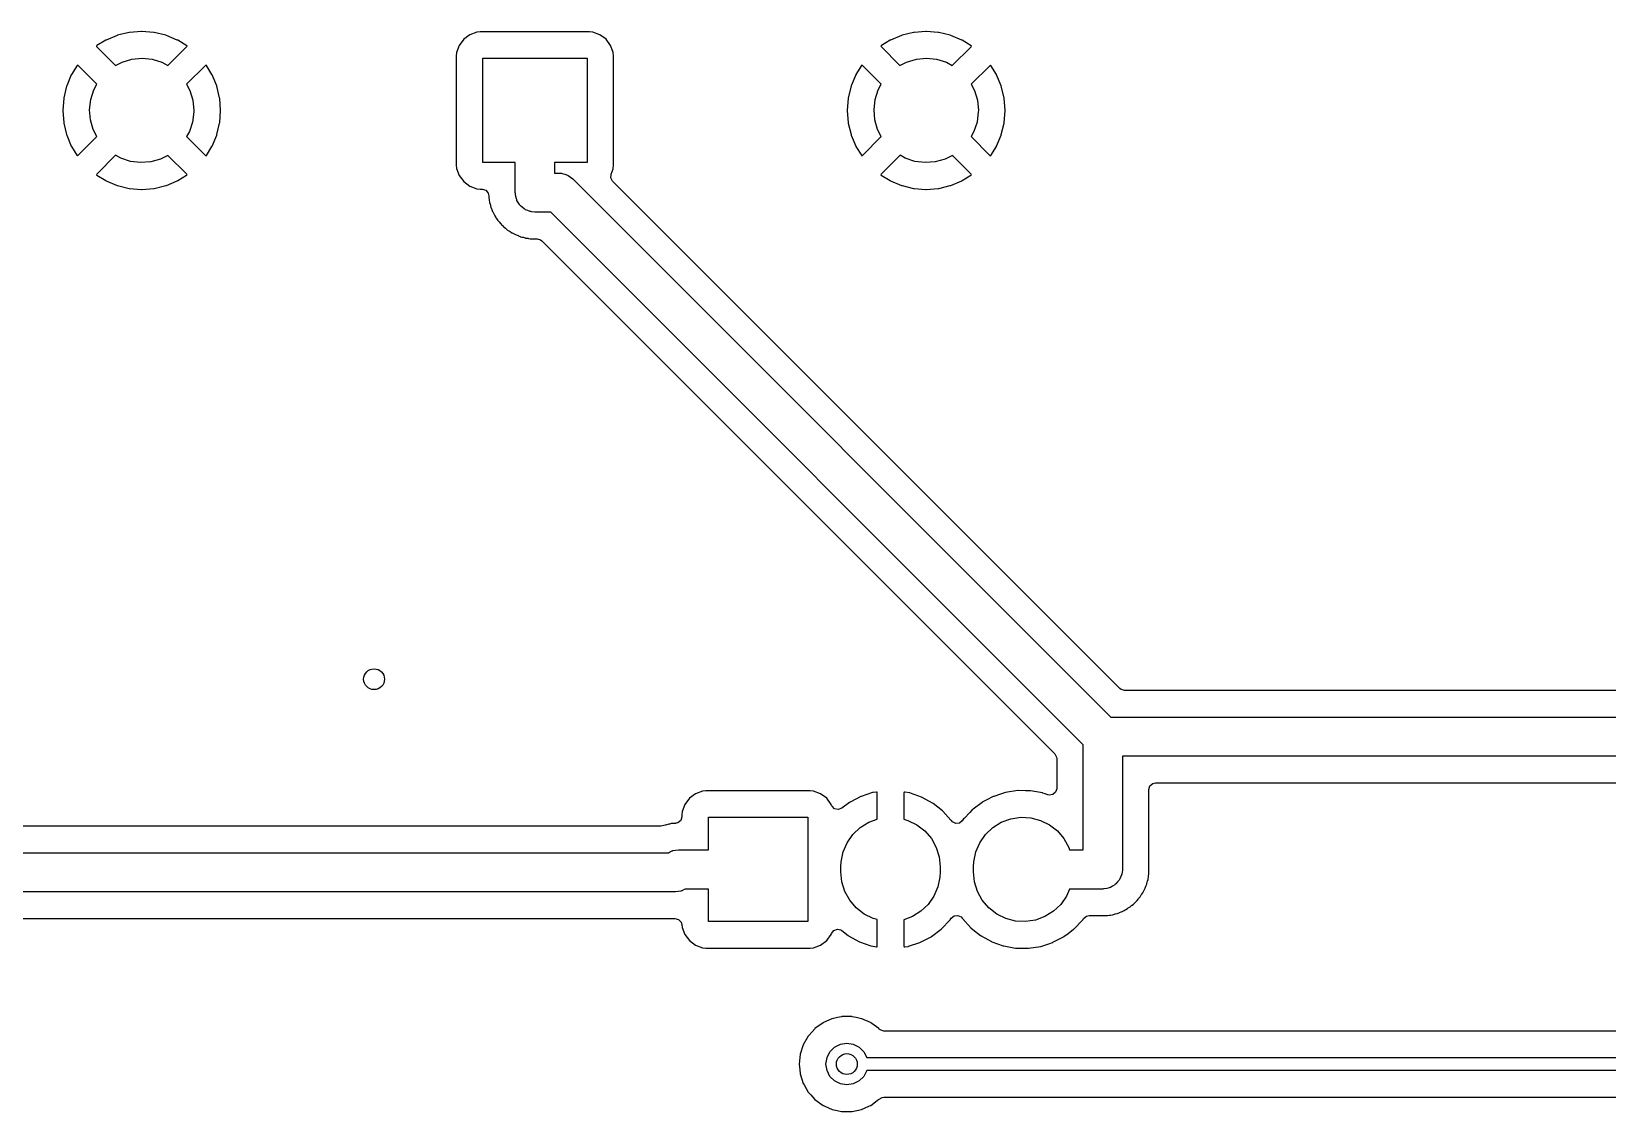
# Model space of a CAD drawing. Extents: x 0.3 to 11.5, y -8.2 to 3.2.
# Drawn here: x 3.005 to 4.194, y -3.01 to -2.196 of the extents above; entities that cross this region are included whole.
import ezdxf

# ---------------------------------------------------------------- set-up
doc = ezdxf.new("R2010")
doc.units = 0
doc.header["$MEASUREMENT"] = 0
doc.layers.add('BLACK', color=7, linetype='CONTINUOUS')

msp = doc.modelspace()

# ---------------------------------------------------------------- linework, layer by layer
at = {"layer": 'BLACK', "linetype": 'CONTINUOUS'}
for p, q in [((3.06969, -2.19855), (3.06141, -2.20198)), ((3.07006, -2.19843), (3.06969, -2.19855)), ((3.07877, -2.19634), (3.07006, -2.19843)), ((3.07915, -2.19628), (3.07877, -2.19634)), ((3.08808, -2.19558), (3.07915, -2.19628)), ((3.08847, -2.19558), (3.08808, -2.19558)), ((3.09739, -2.19628), (3.08847, -2.19558)), ((3.09778, -2.19634), (3.09739, -2.19628)), ((3.10649, -2.19843), (3.09778, -2.19634)), ((3.10685, -2.19855), (3.10649, -2.19843)), ((3.11513, -2.20198), (3.10685, -2.19855)), ((3.33585, -2.19801), (3.33127, -2.20145)), ((3.34122, -2.19599), (3.33585, -2.19801)), ((3.34367, -2.19573), (3.34122, -2.19599)), ((3.4262, -2.19573), (3.34367, -2.19573)), ((3.42865, -2.19599), (3.4262, -2.19573)), ((3.43402, -2.19801), (3.42865, -2.19599)), ((3.43861, -2.20145), (3.43402, -2.19801)), ((3.66163, -2.19855), (3.65336, -2.20198)), ((3.662, -2.19843), (3.66163, -2.19855)), ((3.67071, -2.19634), (3.662, -2.19843)), ((3.67109, -2.19628), (3.67071, -2.19634)), ((3.68002, -2.19558), (3.67109, -2.19628)), ((3.68041, -2.19558), (3.68002, -2.19558)), ((3.68933, -2.19628), (3.68041, -2.19558)), ((3.68972, -2.19634), (3.68933, -2.19628)), ((3.69843, -2.19843), (3.68972, -2.19634)), ((3.6988, -2.19855), (3.69843, -2.19843)), ((3.70707, -2.20198), (3.6988, -2.19855)), ((3.05447, -2.2062), (3.0541, -2.20661)), ((3.0541, -2.20661), (3.05425, -2.20696)), ((3.05425, -2.20696), (3.06852, -2.22123)), ((3.06107, -2.20216), (3.05447, -2.2062)), ((3.06141, -2.20198), (3.06107, -2.20216)), ((3.108, -2.22124), (3.12217, -2.20708)), ((3.11547, -2.20216), (3.11513, -2.20198)), ((3.12221, -2.20629), (3.11547, -2.20216)), ((3.12217, -2.20708), (3.12244, -2.20659)), ((3.12244, -2.20659), (3.12221, -2.20629)), ((3.32581, -2.2114), (3.32555, -2.21385)), ((3.32783, -2.20604), (3.32581, -2.2114)), ((3.33127, -2.20145), (3.32783, -2.20604)), ((3.44205, -2.20604), (3.43861, -2.20145)), ((3.44226, -2.20661), (3.44205, -2.20604)), ((3.44406, -2.2114), (3.44226, -2.20661)), ((3.44433, -2.21385), (3.44406, -2.2114)), ((3.64642, -2.2062), (3.64604, -2.20661)), ((3.64604, -2.20661), (3.64619, -2.20696)), ((3.64619, -2.20696), (3.66046, -2.22123)), ((3.65301, -2.20216), (3.64642, -2.2062)), ((3.65336, -2.20198), (3.65301, -2.20216)), ((3.69994, -2.22124), (3.71411, -2.20708)), ((3.70742, -2.20216), (3.70707, -2.20198)), ((3.71415, -2.20629), (3.70742, -2.20216)), ((3.71411, -2.20708), (3.71438, -2.20659)), ((3.71438, -2.20659), (3.71415, -2.20629)), ((3.03944, -2.22118), (3.03531, -2.22792)), ((3.03974, -2.22095), (3.03944, -2.22118)), ((3.04023, -2.22122), (3.03974, -2.22095)), ((3.0544, -2.23539), (3.04023, -2.22122)), ((3.06852, -2.22123), (3.07352, -2.21861)), ((3.07352, -2.21861), (3.08089, -2.21645)), ((3.08089, -2.21645), (3.08855, -2.21575)), ((3.08855, -2.21575), (3.09619, -2.21655)), ((3.09619, -2.21655), (3.10353, -2.21882)), ((3.10353, -2.21882), (3.108, -2.22124)), ((3.13643, -2.2211), (3.12215, -2.23538)), ((3.13678, -2.22095), (3.13643, -2.2211)), ((3.13719, -2.22132), (3.13678, -2.22095)), ((3.14123, -2.22792), (3.13719, -2.22132)), ((3.32555, -2.21385), (3.32555, -2.29638)), ((3.34557, -2.29449), (3.34557, -2.21575)), ((3.34557, -2.21575), (3.42431, -2.21575)), ((3.42431, -2.21575), (3.42431, -2.29449)), ((3.44433, -2.29638), (3.44433, -2.21385)), ((3.63138, -2.22118), (3.62725, -2.22792)), ((3.63168, -2.22095), (3.63138, -2.22118)), ((3.63217, -2.22122), (3.63168, -2.22095)), ((3.64634, -2.23539), (3.63217, -2.22122)), ((3.66046, -2.22123), (3.66546, -2.21861)), ((3.66546, -2.21861), (3.67284, -2.21645)), ((3.67284, -2.21645), (3.68049, -2.21575)), ((3.68049, -2.21575), (3.68813, -2.21655)), ((3.68813, -2.21655), (3.69547, -2.21882)), ((3.69547, -2.21882), (3.69994, -2.22124)), ((3.72838, -2.2211), (3.71409, -2.23538)), ((3.72872, -2.22095), (3.72838, -2.2211)), ((3.72913, -2.22132), (3.72872, -2.22095)), ((3.73317, -2.22792), (3.72913, -2.22132)), ((3.03513, -2.22826), (3.03171, -2.23653)), ((3.03531, -2.22792), (3.03513, -2.22826)), ((3.05209, -2.23961), (3.0544, -2.23539)), ((3.12215, -2.23538), (3.12467, -2.24012)), ((3.14141, -2.22826), (3.14123, -2.22792)), ((3.14484, -2.23653), (3.14141, -2.22826)), ((3.62708, -2.22826), (3.62365, -2.23653)), ((3.62725, -2.22792), (3.62708, -2.22826)), ((3.64403, -2.23961), (3.64634, -2.23539)), ((3.71409, -2.23538), (3.71661, -2.24012)), ((3.73335, -2.22826), (3.73317, -2.22792)), ((3.73678, -2.23653), (3.73335, -2.22826)), ((3.02944, -2.246), (3.02873, -2.25492)), ((3.0295, -2.24561), (3.02944, -2.246)), ((3.03159, -2.2369), (3.0295, -2.24561)), ((3.03171, -2.23653), (3.03159, -2.2369)), ((3.04891, -2.25457), (3.04976, -2.24693)), ((3.04976, -2.24693), (3.05209, -2.23961)), ((3.12467, -2.24012), (3.12689, -2.24747)), ((3.12689, -2.24747), (3.12764, -2.25512)), ((3.14496, -2.2369), (3.14484, -2.23653)), ((3.14705, -2.24561), (3.14496, -2.2369)), ((3.14711, -2.246), (3.14705, -2.24561)), ((3.14781, -2.25492), (3.14711, -2.246)), ((3.62138, -2.246), (3.62067, -2.25492)), ((3.62144, -2.24561), (3.62138, -2.246)), ((3.62353, -2.2369), (3.62144, -2.24561)), ((3.62365, -2.23653), (3.62353, -2.2369)), ((3.64085, -2.25457), (3.6417, -2.24693)), ((3.6417, -2.24693), (3.64403, -2.23961)), ((3.71661, -2.24012), (3.71883, -2.24747)), ((3.71883, -2.24747), (3.71958, -2.25512)), ((3.7369, -2.2369), (3.73678, -2.23653)), ((3.73899, -2.24561), (3.7369, -2.2369)), ((3.73905, -2.246), (3.73899, -2.24561)), ((3.73975, -2.25492), (3.73905, -2.246)), ((3.02873, -2.25492), (3.02873, -2.25531)), ((3.02873, -2.25531), (3.02944, -2.26424)), ((3.04955, -2.26223), (3.04891, -2.25457)), ((3.12763, -2.25622), (3.12666, -2.26384)), ((3.12764, -2.25512), (3.12763, -2.25622)), ((3.14711, -2.26424), (3.14781, -2.25531)), ((3.14781, -2.25531), (3.14781, -2.25492)), ((3.62067, -2.25492), (3.62067, -2.25531)), ((3.62067, -2.25531), (3.62138, -2.26424)), ((3.64149, -2.26223), (3.64085, -2.25457)), ((3.71957, -2.25622), (3.7186, -2.26384)), ((3.71958, -2.25512), (3.71957, -2.25622)), ((3.73905, -2.26424), (3.73975, -2.25531)), ((3.73975, -2.25531), (3.73975, -2.25492)), ((3.02944, -2.26424), (3.0295, -2.26462)), ((3.0295, -2.26462), (3.03159, -2.27333)), ((3.05167, -2.26961), (3.04955, -2.26223)), ((3.05437, -2.27488), (3.05167, -2.26961)), ((3.12424, -2.27113), (3.12213, -2.27484)), ((3.12666, -2.26384), (3.12424, -2.27113)), ((3.14496, -2.27333), (3.14705, -2.26462)), ((3.14705, -2.26462), (3.14711, -2.26424)), ((3.62138, -2.26424), (3.62144, -2.26462)), ((3.62144, -2.26462), (3.62353, -2.27333)), ((3.64361, -2.26961), (3.64149, -2.26223)), ((3.64631, -2.27488), (3.64361, -2.26961)), ((3.71618, -2.27113), (3.71407, -2.27484)), ((3.7186, -2.26384), (3.71618, -2.27113)), ((3.7369, -2.27333), (3.73899, -2.26462)), ((3.73899, -2.26462), (3.73905, -2.26424)), ((3.03159, -2.27333), (3.03171, -2.2737)), ((3.03171, -2.2737), (3.03513, -2.28197)), ((3.03513, -2.28197), (3.03531, -2.28232)), ((3.03531, -2.28232), (3.03935, -2.28892)), ((3.04011, -2.28914), (3.05437, -2.27488)), ((3.12213, -2.27484), (3.13631, -2.28902)), ((3.1371, -2.28906), (3.14123, -2.28232)), ((3.14123, -2.28232), (3.14141, -2.28197)), ((3.14141, -2.28197), (3.14484, -2.2737)), ((3.14484, -2.2737), (3.14496, -2.27333)), ((3.62353, -2.27333), (3.62365, -2.2737)), ((3.62365, -2.2737), (3.62708, -2.28197)), ((3.62708, -2.28197), (3.62725, -2.28232)), ((3.62725, -2.28232), (3.63129, -2.28892)), ((3.63205, -2.28914), (3.64631, -2.27488)), ((3.71407, -2.27484), (3.72826, -2.28902)), ((3.72904, -2.28906), (3.73317, -2.28232)), ((3.73317, -2.28232), (3.73335, -2.28197)), ((3.73335, -2.28197), (3.73678, -2.2737)), ((3.73678, -2.2737), (3.7369, -2.27333)), ((3.03935, -2.28892), (3.03976, -2.28929)), ((3.03976, -2.28929), (3.04011, -2.28914)), ((3.06855, -2.28898), (3.05437, -2.30316)), ((3.07251, -2.2912), (3.06855, -2.28898)), ((3.07982, -2.29357), (3.07251, -2.2912)), ((3.08745, -2.29448), (3.07982, -2.29357)), ((3.09511, -2.29389), (3.08745, -2.29448)), ((3.10251, -2.29182), (3.09511, -2.29389)), ((3.10804, -2.28903), (3.10251, -2.29182)), ((3.12229, -2.30328), (3.10804, -2.28903)), ((3.13631, -2.28902), (3.1368, -2.28929)), ((3.1368, -2.28929), (3.1371, -2.28906)), ((3.37017, -2.29449), (3.34557, -2.29449)), ((3.37017, -2.31713), (3.37017, -2.29449)), ((3.42431, -2.29449), (3.3997, -2.29449)), ((3.3997, -2.29449), (3.3997, -2.30237)), ((3.63129, -2.28892), (3.6317, -2.28929)), ((3.6317, -2.28929), (3.63205, -2.28914)), ((3.66049, -2.28898), (3.64631, -2.30316)), ((3.66445, -2.2912), (3.66049, -2.28898)), ((3.67176, -2.29357), (3.66445, -2.2912)), ((3.67939, -2.29448), (3.67176, -2.29357)), ((3.68705, -2.29389), (3.67939, -2.29448)), ((3.69445, -2.29182), (3.68705, -2.29389)), ((3.69998, -2.28903), (3.69445, -2.29182)), ((3.71423, -2.30328), (3.69998, -2.28903)), ((3.72826, -2.28902), (3.72874, -2.28929)), ((3.72874, -2.28929), (3.72904, -2.28906)), ((3.05437, -2.30316), (3.0541, -2.30365)), ((3.0541, -2.30365), (3.05433, -2.30395)), ((3.05433, -2.30395), (3.06107, -2.30808)), ((3.11547, -2.30808), (3.12207, -2.30404)), ((3.12207, -2.30404), (3.12244, -2.30363)), ((3.12244, -2.30363), (3.12229, -2.30328)), ((3.32555, -2.29638), (3.32581, -2.29883)), ((3.32581, -2.29883), (3.32783, -2.3042)), ((3.32783, -2.3042), (3.33127, -2.30879)), ((3.3997, -2.30237), (3.40304, -2.30237)), ((3.40304, -2.30237), (3.40455, -2.3025)), ((3.40455, -2.3025), (3.40489, -2.30248)), ((3.40489, -2.30248), (3.4051, -2.30254)), ((3.4051, -2.30254), (3.40558, -2.30259)), ((3.40558, -2.30259), (3.40755, -2.30328)), ((3.40755, -2.30328), (3.40954, -2.30387)), ((3.40954, -2.30387), (3.40982, -2.30408)), ((3.40982, -2.30408), (3.41016, -2.30419)), ((3.41016, -2.30419), (3.41179, -2.30548)), ((3.41179, -2.30548), (3.41348, -2.30669)), ((3.41348, -2.30669), (3.81961, -2.71281)), ((3.44222, -2.306), (3.44239, -2.30365)), ((3.44356, -2.30845), (3.44222, -2.306)), ((3.44239, -2.30365), (3.44242, -2.3032)), ((3.44242, -2.3032), (3.44395, -2.29912)), ((3.44395, -2.29912), (3.44406, -2.29883)), ((3.44395, -2.29912), (3.44395, -2.29912)), ((3.44406, -2.29883), (3.44433, -2.29638)), ((3.64631, -2.30316), (3.64605, -2.30365)), ((3.64605, -2.30365), (3.64627, -2.30395)), ((3.64627, -2.30395), (3.65301, -2.30808)), ((3.70742, -2.30808), (3.71401, -2.30404)), ((3.71401, -2.30404), (3.71438, -2.30363)), ((3.71438, -2.30363), (3.71423, -2.30328)), ((3.06107, -2.30808), (3.06141, -2.30826)), ((3.06141, -2.30826), (3.06969, -2.31168)), ((3.06969, -2.31168), (3.07006, -2.3118)), ((3.07006, -2.3118), (3.07877, -2.31389)), ((3.07877, -2.31389), (3.07915, -2.31395)), ((3.07915, -2.31395), (3.08808, -2.31466)), ((3.08808, -2.31466), (3.08847, -2.31466)), ((3.08847, -2.31466), (3.09739, -2.31395)), ((3.09739, -2.31395), (3.09778, -2.31389)), ((3.09778, -2.31389), (3.10649, -2.3118)), ((3.10649, -2.3118), (3.10685, -2.31168)), ((3.10685, -2.31168), (3.11513, -2.30826)), ((3.11513, -2.30826), (3.11547, -2.30808)), ((3.33127, -2.30879), (3.33585, -2.31223)), ((3.33585, -2.31223), (3.34122, -2.31424)), ((3.34122, -2.31424), (3.34367, -2.31451)), ((3.34367, -2.31451), (3.34519, -2.31451)), ((3.34519, -2.31451), (3.34787, -2.3153)), ((3.34787, -2.3153), (3.34971, -2.31741)), ((3.34971, -2.31741), (3.35015, -2.31947)), ((3.37027, -2.31771), (3.37017, -2.31713)), ((3.37022, -2.31829), (3.37027, -2.31771)), ((3.37067, -2.32009), (3.37022, -2.31829)), ((3.82645, -2.69134), (3.44356, -2.30845)), ((3.65301, -2.30808), (3.65336, -2.30826)), ((3.65336, -2.30826), (3.66163, -2.31168)), ((3.66163, -2.31168), (3.662, -2.3118)), ((3.662, -2.3118), (3.67071, -2.31389)), ((3.67071, -2.31389), (3.67109, -2.31395)), ((3.67109, -2.31395), (3.68002, -2.31466)), ((3.68002, -2.31466), (3.68041, -2.31466)), ((3.68041, -2.31466), (3.68933, -2.31395)), ((3.68933, -2.31395), (3.68972, -2.31389)), ((3.68972, -2.31389), (3.69843, -2.3118)), ((3.69843, -2.3118), (3.6988, -2.31168)), ((3.6988, -2.31168), (3.70707, -2.30826)), ((3.70707, -2.30826), (3.70742, -2.30808)), ((3.35015, -2.31947), (3.35015, -2.32079)), ((3.35015, -2.32079), (3.35021, -2.32104)), ((3.35021, -2.32104), (3.35048, -2.32232)), ((3.35048, -2.32232), (3.35056, -2.32284)), ((3.35056, -2.32284), (3.35073, -2.3244)), ((3.35073, -2.3244), (3.35081, -2.32465)), ((3.35081, -2.32465), (3.35121, -2.3259)), ((3.35121, -2.3259), (3.35135, -2.3264)), ((3.35135, -2.3264), (3.35157, -2.32746)), ((3.35157, -2.32746), (3.35167, -2.32794)), ((3.35167, -2.32794), (3.35178, -2.32818)), ((3.35178, -2.32818), (3.35231, -2.32937)), ((3.35231, -2.32937), (3.3525, -2.32986)), ((3.3525, -2.32986), (3.35299, -2.33136)), ((3.37097, -2.32191), (3.37067, -2.32009)), ((3.37125, -2.32243), (3.37097, -2.32191)), ((3.37139, -2.32299), (3.37125, -2.32243)), ((3.37239, -2.32455), (3.37139, -2.32299)), ((3.37327, -2.32618), (3.37239, -2.32455)), ((3.3737, -2.32658), (3.37327, -2.32618)), ((3.37402, -2.32707), (3.3737, -2.32658)), ((3.37547, -2.32821), (3.37402, -2.32707)), ((3.37683, -2.32947), (3.37547, -2.32821)), ((3.37737, -2.32971), (3.37683, -2.32947)), ((3.37782, -2.33007), (3.37737, -2.32971)), ((3.37957, -2.33068), (3.37782, -2.33007)), ((3.38127, -2.33143), (3.37957, -2.33068)), ((3.35299, -2.33136), (3.35312, -2.33158)), ((3.35312, -2.33158), (3.35312, -2.33158)), ((3.35312, -2.33158), (3.35377, -2.33272)), ((3.35377, -2.33272), (3.35401, -2.33318)), ((3.35401, -2.33318), (3.35465, -2.33462)), ((3.35465, -2.33462), (3.35557, -2.33589)), ((3.35557, -2.33589), (3.35585, -2.33633)), ((3.35585, -2.33633), (3.35664, -2.33769)), ((3.35664, -2.33769), (3.35682, -2.33788)), ((3.35682, -2.33788), (3.35682, -2.33788)), ((3.35682, -2.33788), (3.35769, -2.33886)), ((3.35769, -2.33886), (3.35802, -2.33926)), ((3.35802, -2.33926), (3.35895, -2.34053)), ((3.35895, -2.34053), (3.35914, -2.34071)), ((3.35914, -2.34071), (3.35914, -2.34071)), ((3.35914, -2.34071), (3.36011, -2.34159)), ((3.36011, -2.34159), (3.36048, -2.34195)), ((3.36048, -2.34195), (3.36136, -2.34293)), ((3.38185, -2.33148), (3.38127, -2.33143)), ((3.3824, -2.33167), (3.38185, -2.33148)), ((3.38494, -2.33189), (3.3824, -2.33167)), ((3.39693, -2.33189), (3.38494, -2.33189)), ((3.79873, -2.73369), (3.39693, -2.33189)), ((3.36136, -2.34293), (3.36153, -2.34312)), ((3.36153, -2.34312), (3.36174, -2.34327)), ((3.36174, -2.34327), (3.36281, -2.34405)), ((3.36281, -2.34405), (3.36321, -2.34437)), ((3.36321, -2.34437), (3.36438, -2.34543)), ((3.36438, -2.34543), (3.36574, -2.34621)), ((3.36574, -2.34621), (3.36618, -2.34649)), ((3.36618, -2.34649), (3.36745, -2.34742)), ((3.36745, -2.34742), (3.36769, -2.34752)), ((3.36769, -2.34752), (3.36769, -2.34753)), ((3.36769, -2.34753), (3.36889, -2.34806)), ((3.36889, -2.34806), (3.36935, -2.34829)), ((3.36935, -2.34829), (3.37071, -2.34908)), ((3.37071, -2.34908), (3.37221, -2.34957)), ((3.37221, -2.34957), (3.37269, -2.34975)), ((3.37269, -2.34975), (3.37318, -2.34997)), ((3.37318, -2.34997), (3.37389, -2.35029)), ((3.37389, -2.35029), (3.37389, -2.35029)), ((3.37389, -2.35029), (3.37413, -2.35039)), ((3.37413, -2.35039), (3.37519, -2.35062)), ((3.37519, -2.35062), (3.37567, -2.35072)), ((3.37567, -2.35072), (3.37617, -2.35085)), ((3.37617, -2.35085), (3.37767, -2.35134)), ((3.37767, -2.35134), (3.37792, -2.35137)), ((3.37792, -2.35137), (3.37792, -2.35137)), ((3.37792, -2.35137), (3.37923, -2.35151)), ((3.37923, -2.35151), (3.37974, -2.35159)), ((3.37974, -2.35159), (3.38009, -2.35166)), ((3.38009, -2.35166), (3.38128, -2.35191)), ((3.38128, -2.35191), (3.38658, -2.35191)), ((3.38658, -2.35191), (3.38926, -2.3527)), ((3.38926, -2.3527), (3.39009, -2.35337)), ((3.39009, -2.35337), (3.77726, -2.74053)), ((3.82727, -2.69201), (3.82645, -2.69134)), ((3.82995, -2.6928), (3.82727, -2.69201)), ((5.94342, -2.6928), (3.82995, -2.6928)), ((3.81961, -2.71281), (7.33501, -2.71281)), ((3.79873, -2.81299), (3.79873, -2.73369)), ((3.77726, -2.74053), (3.7786, -2.74299)), ((3.7786, -2.74299), (3.77871, -2.74404)), ((3.77871, -2.74404), (3.77871, -2.76682)), ((7.34113, -2.74234), (3.82826, -2.74234)), ((3.82826, -2.74234), (3.82826, -2.82776)), ((3.50614, -2.77065), (3.50155, -2.77408)), ((3.51151, -2.76863), (3.50614, -2.77065)), ((3.51396, -2.76837), (3.51151, -2.76863)), ((3.59275, -2.76837), (3.51396, -2.76837)), ((3.59519, -2.76863), (3.59275, -2.76837)), ((3.60056, -2.77065), (3.59519, -2.76863)), ((3.60515, -2.77408), (3.60056, -2.77065)), ((3.63979, -2.76982), (3.63119, -2.77263)), ((3.64018, -2.76973), (3.63979, -2.76982)), ((3.64263, -2.76935), (3.64018, -2.76973)), ((3.6432, -2.76943), (3.64263, -2.76935)), ((3.64335, -2.76996), (3.6432, -2.76943)), ((3.64335, -2.78981), (3.64335, -2.76996)), ((3.66353, -2.76944), (3.66335, -2.77001)), ((3.66335, -2.77001), (3.66335, -2.78994)), ((3.66405, -2.76938), (3.66353, -2.76944)), ((3.66789, -2.77007), (3.66405, -2.76938)), ((3.66828, -2.77017), (3.66789, -2.77007)), ((3.67681, -2.77319), (3.66828, -2.77017)), ((3.73997, -2.76974), (3.73641, -2.77091)), ((3.74932, -2.76831), (3.73997, -2.76974)), ((3.74953, -2.76831), (3.74932, -2.76831)), ((3.75514, -2.76838), (3.74953, -2.76831)), ((3.74953, -2.76831), (3.74953, -2.76831)), ((3.75878, -2.76843), (3.75514, -2.76838)), ((3.75898, -2.76846), (3.75878, -2.76843)), ((3.76789, -2.77005), (3.75898, -2.76846)), ((3.75898, -2.76846), (3.75898, -2.76846)), ((3.76809, -2.77008), (3.76789, -2.77005)), ((3.76789, -2.77005), (3.76789, -2.77005)), ((3.76829, -2.77015), (3.76809, -2.77008)), ((3.77011, -2.7708), (3.76829, -2.77015)), ((3.76829, -2.77015), (3.76829, -2.77015)), ((3.77209, -2.7715), (3.77011, -2.7708)), ((3.77792, -2.76951), (3.77581, -2.77134)), ((3.77871, -2.76682), (3.77792, -2.76951)), ((3.84828, -2.76732), (3.84906, -2.76464)), ((3.84828, -2.83141), (3.84828, -2.76732)), ((3.84906, -2.76464), (3.85118, -2.76281)), ((3.85118, -2.76281), (3.85324, -2.76236)), ((3.85324, -2.76236), (7.338, -2.76236)), ((3.49811, -2.77867), (3.4961, -2.78404)), ((3.50155, -2.77408), (3.49811, -2.77867)), ((3.60859, -2.77867), (3.60515, -2.77408)), ((3.60887, -2.77942), (3.60859, -2.77867)), ((3.60917, -2.78007), (3.60887, -2.77942)), ((3.61115, -2.78204), (3.60917, -2.78007)), ((3.61388, -2.78263), (3.61115, -2.78204)), ((3.6165, -2.78165), (3.61388, -2.78263)), ((3.62244, -2.77719), (3.6165, -2.78165)), ((3.62279, -2.77697), (3.62244, -2.77719)), ((3.63081, -2.77279), (3.62279, -2.77697)), ((3.63119, -2.77263), (3.63081, -2.77279)), ((3.67718, -2.77336), (3.67681, -2.77319)), ((3.6851, -2.77773), (3.67718, -2.77336)), ((3.68544, -2.77795), (3.6851, -2.77773)), ((3.69254, -2.78356), (3.68544, -2.77795)), ((3.71503, -2.78273), (3.71307, -2.78478)), ((3.71571, -2.78221), (3.71503, -2.78273)), ((3.72243, -2.77717), (3.71571, -2.78221)), ((3.72259, -2.77705), (3.72243, -2.77717)), ((3.72243, -2.77717), (3.72243, -2.77717)), ((3.72596, -2.77529), (3.72259, -2.77705)), ((3.7308, -2.77277), (3.72596, -2.77529)), ((3.73098, -2.77268), (3.7308, -2.77277)), ((3.7308, -2.77277), (3.7308, -2.77277)), ((3.73118, -2.77262), (3.73098, -2.77268)), ((3.73641, -2.77091), (3.73118, -2.77262)), ((3.73118, -2.77262), (3.73118, -2.77262)), ((3.77304, -2.77173), (3.77209, -2.7715)), ((3.77581, -2.77134), (3.77304, -2.77173)), ((3.48235, -2.79466), (3.48118, -2.79497)), ((3.4832, -2.79443), (3.48235, -2.79466)), ((3.48345, -2.79435), (3.4832, -2.79443)), ((3.48594, -2.79355), (3.48345, -2.79435)), ((3.48646, -2.79349), (3.48594, -2.79355)), ((3.48723, -2.79335), (3.48646, -2.79349)), ((3.48774, -2.79321), (3.48723, -2.79335)), ((3.488, -2.7932), (3.48774, -2.79321)), ((3.48973, -2.79311), (3.488, -2.7932)), ((3.488, -2.7932), (3.488, -2.7932)), ((3.49035, -2.79307), (3.48973, -2.79311)), ((3.49061, -2.79305), (3.49035, -2.79307)), ((3.49139, -2.79297), (3.49061, -2.79305)), ((3.49293, -2.79255), (3.49138, -2.79293)), ((3.49138, -2.79293), (3.49139, -2.79297)), ((3.49139, -2.79297), (3.49139, -2.79297)), ((3.49504, -2.79072), (3.49293, -2.79255)), ((3.49583, -2.78804), (3.49504, -2.79072)), ((3.4961, -2.78404), (3.49583, -2.78649)), ((3.49583, -2.78649), (3.49583, -2.78804)), ((3.51585, -2.81299), (3.51585, -2.78839)), ((3.51585, -2.78839), (3.59085, -2.78839)), ((3.59085, -2.78839), (3.59085, -2.86713)), ((3.63047, -2.79617), (3.63691, -2.79218)), ((3.63691, -2.79218), (3.64335, -2.78981)), ((3.66335, -2.78994), (3.66642, -2.79074)), ((3.66642, -2.79074), (3.67322, -2.79408)), ((3.67322, -2.79408), (3.67921, -2.79873)), ((3.69284, -2.78384), (3.69254, -2.78356)), ((3.69893, -2.79053), (3.69284, -2.78384)), ((3.69917, -2.79085), (3.69893, -2.79053)), ((3.69923, -2.79094), (3.69917, -2.79085)), ((3.70004, -2.7919), (3.69923, -2.79094)), ((3.70255, -2.79313), (3.70004, -2.7919)), ((3.70533, -2.79281), (3.70255, -2.79313)), ((3.70749, -2.79104), (3.70533, -2.79281)), ((3.7085, -2.78956), (3.70749, -2.79104)), ((3.70907, -2.78896), (3.7085, -2.78956)), ((3.71307, -2.78478), (3.70907, -2.78896)), ((3.73047, -2.79617), (3.73691, -2.79218)), ((3.73691, -2.79218), (3.74402, -2.78956)), ((3.74402, -2.78956), (3.75152, -2.78843)), ((3.75152, -2.78843), (3.75909, -2.78883)), ((3.75909, -2.78883), (3.76642, -2.79074)), ((3.76642, -2.79074), (3.77322, -2.79408)), ((3.77322, -2.79408), (3.77921, -2.79873)), ((3.47989, -2.79514), (2.16311, -2.79514)), ((3.48118, -2.79497), (3.47989, -2.79514)), ((3.62062, -2.80759), (3.62496, -2.80138)), ((3.62496, -2.80138), (3.63047, -2.79617)), ((3.67921, -2.79873), (3.68414, -2.80448)), ((3.68414, -2.80448), (3.68782, -2.81111)), ((3.72062, -2.80759), (3.72496, -2.80138)), ((3.72496, -2.80138), (3.73047, -2.79617)), ((3.77921, -2.79873), (3.78414, -2.80448)), ((3.78414, -2.80448), (3.78782, -2.81111)), ((2.14825, -2.81516), (3.4858, -2.81516)), ((3.4858, -2.81516), (3.4866, -2.81478)), ((3.4866, -2.81478), (3.48843, -2.81379)), ((3.48843, -2.81379), (3.48877, -2.81373)), ((3.48877, -2.81373), (3.48909, -2.81358)), ((3.48909, -2.81358), (3.49116, -2.81333)), ((3.49116, -2.81333), (3.49321, -2.81299)), ((3.49321, -2.81299), (3.51585, -2.81299)), ((3.61606, -2.82197), (3.61761, -2.81455)), ((3.61761, -2.81455), (3.62062, -2.80759)), ((3.68782, -2.81111), (3.69008, -2.81835)), ((3.69008, -2.81835), (3.69085, -2.82589)), ((3.71606, -2.82197), (3.71761, -2.81455)), ((3.71761, -2.81455), (3.72062, -2.80759)), ((3.78782, -2.81111), (3.78841, -2.81299)), ((3.78841, -2.81299), (3.79873, -2.81299)), ((3.61585, -2.82589), (3.61606, -2.82197)), ((3.61585, -2.82963), (3.61585, -2.82589)), ((3.61662, -2.83717), (3.61585, -2.82963)), ((3.69085, -2.82963), (3.69064, -2.83355)), ((3.69085, -2.82589), (3.69085, -2.82963)), ((3.71585, -2.82589), (3.71606, -2.82197)), ((3.71585, -2.82963), (3.71585, -2.82589)), ((3.71662, -2.83717), (3.71585, -2.82963)), ((3.82804, -2.83029), (3.82784, -2.83085)), ((3.82826, -2.82776), (3.82804, -2.83029)), ((3.61888, -2.8444), (3.61662, -2.83717)), ((3.6891, -2.84096), (3.68608, -2.84792)), ((3.69064, -2.83355), (3.6891, -2.84096)), ((3.71888, -2.8444), (3.71662, -2.83717)), ((3.81645, -2.84203), (3.81465, -2.84247)), ((3.81827, -2.84172), (3.81645, -2.84203)), ((3.81879, -2.84145), (3.81827, -2.84172)), ((3.81936, -2.84131), (3.81879, -2.84145)), ((3.82091, -2.8403), (3.81936, -2.84131)), ((3.82254, -2.83942), (3.82091, -2.8403)), ((3.82294, -2.83899), (3.82254, -2.83942)), ((3.82343, -2.83868), (3.82294, -2.83899)), ((3.82457, -2.83722), (3.82343, -2.83868)), ((3.82583, -2.83586), (3.82457, -2.83722)), ((3.82607, -2.83533), (3.82583, -2.83586)), ((3.82643, -2.83487), (3.82607, -2.83533)), ((3.82704, -2.83312), (3.82643, -2.83487)), ((3.82779, -2.83143), (3.82704, -2.83312)), ((3.82784, -2.83085), (3.82779, -2.83143)), ((3.84466, -2.84334), (3.84544, -2.84198)), ((3.84544, -2.84198), (3.84593, -2.84049)), ((3.84593, -2.84049), (3.84612, -2.84)), ((3.84612, -2.84), (3.84619, -2.83983)), ((3.84619, -2.83983), (3.84645, -2.83925)), ((3.84645, -2.83925), (3.84665, -2.8388)), ((3.84665, -2.8388), (3.84676, -2.83856)), ((3.84665, -2.8388), (3.84665, -2.8388)), ((3.84676, -2.83856), (3.84708, -2.83703)), ((3.84708, -2.83703), (3.84722, -2.83652)), ((3.84722, -2.83652), (3.84762, -2.83527)), ((3.84762, -2.83527), (3.8477, -2.83503)), ((3.8477, -2.83503), (3.84775, -2.83459)), ((3.84775, -2.83459), (3.84787, -2.83346)), ((3.84787, -2.83346), (3.84795, -2.83295)), ((3.84795, -2.83295), (3.84804, -2.83251)), ((3.84804, -2.83251), (3.84828, -2.83141)), ((3.49104, -2.84469), (2.14826, -2.84469)), ((3.4931, -2.84434), (3.49104, -2.84469)), ((3.49516, -2.8441), (3.4931, -2.84434)), ((3.49548, -2.84395), (3.49516, -2.8441)), ((3.49583, -2.84389), (3.49548, -2.84395)), ((3.49766, -2.8429), (3.49583, -2.84389)), ((3.49845, -2.84252), (3.49766, -2.8429)), ((3.51585, -2.84252), (3.49845, -2.84252)), ((3.51585, -2.86713), (3.51585, -2.84252)), ((3.62256, -2.85103), (3.61888, -2.8444)), ((3.62749, -2.85678), (3.62256, -2.85103)), ((3.68174, -2.85413), (3.67623, -2.85934)), ((3.68608, -2.84792), (3.68174, -2.85413)), ((3.72256, -2.85103), (3.71888, -2.8444)), ((3.72749, -2.85678), (3.72256, -2.85103)), ((3.78174, -2.85413), (3.77623, -2.85934)), ((3.78608, -2.84792), (3.78174, -2.85413)), ((3.78842, -2.84252), (3.78608, -2.84792)), ((3.81349, -2.84252), (3.78842, -2.84252)), ((3.81407, -2.84242), (3.81349, -2.84252)), ((3.81465, -2.84247), (3.81407, -2.84242)), ((3.83562, -2.85467), (3.83668, -2.8539)), ((3.83668, -2.8539), (3.8369, -2.85375)), ((3.8369, -2.85375), (3.83707, -2.85355)), ((3.83707, -2.85355), (3.83795, -2.85258)), ((3.83795, -2.85258), (3.83831, -2.85221)), ((3.83831, -2.85221), (3.83929, -2.85133)), ((3.83929, -2.85133), (3.83948, -2.85116)), ((3.83929, -2.85133), (3.83929, -2.85133)), ((3.83948, -2.85116), (3.84041, -2.84989)), ((3.84041, -2.84989), (3.84074, -2.84948)), ((3.84074, -2.84948), (3.84161, -2.84851)), ((3.84161, -2.84851), (3.84179, -2.84831)), ((3.84161, -2.84851), (3.84161, -2.84851)), ((3.84179, -2.84831), (3.84257, -2.84695)), ((3.84257, -2.84695), (3.84286, -2.84652)), ((3.84286, -2.84652), (3.84363, -2.84545)), ((3.84363, -2.84545), (3.84378, -2.84524)), ((3.84363, -2.84545), (3.84363, -2.84545)), ((3.84378, -2.84524), (3.84389, -2.84501)), ((3.84389, -2.84501), (3.84442, -2.84381)), ((3.84389, -2.84501), (3.84389, -2.84501)), ((3.84442, -2.84381), (3.84466, -2.84334)), ((2.16299, -2.8647), (3.48792, -2.8647)), ((3.48792, -2.8647), (3.48869, -2.86477)), ((3.48869, -2.86477), (3.48921, -2.86485)), ((3.48921, -2.86485), (3.49066, -2.86477)), ((3.49066, -2.86477), (3.49338, -2.86542)), ((3.49338, -2.86542), (3.49532, -2.86743)), ((3.63348, -2.86143), (3.62749, -2.85678)), ((3.64028, -2.86477), (3.63348, -2.86143)), ((3.64335, -2.86557), (3.64028, -2.86477)), ((3.64335, -2.8855), (3.64335, -2.86557)), ((3.66979, -2.86333), (3.66335, -2.8657)), ((3.66335, -2.8657), (3.66335, -2.88555)), ((3.67623, -2.85934), (3.66979, -2.86333)), ((3.69805, -2.86608), (3.6983, -2.86577)), ((3.6983, -2.86577), (3.69919, -2.86447)), ((3.69919, -2.86447), (3.70135, -2.8627)), ((3.70135, -2.8627), (3.70412, -2.86238)), ((3.70412, -2.86238), (3.70663, -2.86361)), ((3.70663, -2.86361), (3.70745, -2.86457)), ((3.70745, -2.86457), (3.70762, -2.86484)), ((3.70762, -2.86484), (3.71399, -2.87184)), ((3.73348, -2.86143), (3.72749, -2.85678)), ((3.74028, -2.86477), (3.73348, -2.86143)), ((3.74761, -2.86668), (3.74028, -2.86477)), ((3.76268, -2.86595), (3.75518, -2.86708)), ((3.76979, -2.86333), (3.76268, -2.86595)), ((3.77623, -2.85934), (3.76979, -2.86333)), ((3.79167, -2.87279), (3.7982, -2.86595)), ((3.7982, -2.86595), (3.79857, -2.86542)), ((3.79857, -2.86542), (3.79905, -2.8647)), ((3.79905, -2.8647), (3.80122, -2.86293)), ((3.80122, -2.86293), (3.80315, -2.86254)), ((3.80315, -2.86254), (3.81715, -2.86254)), ((3.81715, -2.86254), (3.81834, -2.86229)), ((3.81834, -2.86229), (3.81869, -2.86221)), ((3.81869, -2.86221), (3.8192, -2.86213)), ((3.8192, -2.86213), (3.82051, -2.86199)), ((3.82051, -2.86199), (3.82076, -2.86197)), ((3.82051, -2.86199), (3.82051, -2.86199)), ((3.82076, -2.86197), (3.82226, -2.86148)), ((3.82226, -2.86148), (3.82276, -2.86135)), ((3.82276, -2.86135), (3.82405, -2.86107)), ((3.82405, -2.86107), (3.8243, -2.86102)), ((3.82405, -2.86107), (3.82405, -2.86107)), ((3.8243, -2.86102), (3.82574, -2.86038)), ((3.82574, -2.86038), (3.82622, -2.86019)), ((3.82622, -2.86019), (3.82747, -2.85979)), ((3.82747, -2.85979), (3.82772, -2.85971)), ((3.82747, -2.85979), (3.82747, -2.85979)), ((3.82772, -2.85971), (3.82801, -2.85954)), ((3.82801, -2.85954), (3.82908, -2.85892)), ((3.82908, -2.85892), (3.82954, -2.85868)), ((3.82954, -2.85868), (3.83038, -2.85831)), ((3.83038, -2.85831), (3.83098, -2.85805)), ((3.83098, -2.85805), (3.83225, -2.85712)), ((3.83225, -2.85712), (3.83269, -2.85684)), ((3.83269, -2.85684), (3.83271, -2.85682)), ((3.83271, -2.85682), (3.83405, -2.85605)), ((3.83405, -2.85605), (3.83425, -2.85588)), ((3.83425, -2.85588), (3.83522, -2.855)), ((3.83522, -2.855), (3.83562, -2.85467)), ((3.49532, -2.86743), (3.49585, -2.86919)), ((3.49585, -2.86919), (3.49588, -2.86944)), ((3.49588, -2.86944), (3.4961, -2.87147)), ((3.4961, -2.87147), (3.49811, -2.87684)), ((3.49811, -2.87684), (3.50155, -2.88143)), ((3.59085, -2.86713), (3.51585, -2.86713)), ((3.60515, -2.88143), (3.60859, -2.87684)), ((3.60859, -2.87684), (3.60889, -2.87604)), ((3.60889, -2.87604), (3.61057, -2.8738)), ((3.61057, -2.8738), (3.61319, -2.87283)), ((3.61319, -2.87283), (3.61592, -2.87343)), ((3.61592, -2.87343), (3.61661, -2.87388)), ((3.61661, -2.87388), (3.62126, -2.87756)), ((3.62126, -2.87756), (3.6216, -2.87778)), ((3.6216, -2.87778), (3.62952, -2.88215)), ((3.68426, -2.87833), (3.69149, -2.87289)), ((3.69149, -2.87289), (3.6918, -2.87262)), ((3.6918, -2.87262), (3.69805, -2.86608)), ((3.71399, -2.87184), (3.71554, -2.87306)), ((3.71554, -2.87306), (3.72125, -2.87757)), ((3.72125, -2.87757), (3.72125, -2.87757)), ((3.72125, -2.87757), (3.72141, -2.8777)), ((3.72141, -2.8777), (3.72159, -2.8778)), ((3.72159, -2.8778), (3.72159, -2.8778)), ((3.72159, -2.8778), (3.72951, -2.88217)), ((3.75518, -2.86708), (3.74761, -2.86668)), ((3.78411, -2.87847), (3.78741, -2.87599)), ((3.78741, -2.87599), (3.79151, -2.87291)), ((3.79151, -2.87291), (3.79167, -2.87279)), ((3.79151, -2.87291), (3.79151, -2.87291)), ((3.50155, -2.88143), (3.50614, -2.88487)), ((3.50614, -2.88487), (3.51151, -2.88688)), ((3.51151, -2.88688), (3.51396, -2.88715)), ((3.51396, -2.88715), (3.59275, -2.88715)), ((3.59275, -2.88715), (3.59519, -2.88688)), ((3.59519, -2.88688), (3.60056, -2.88487)), ((3.60056, -2.88487), (3.60515, -2.88143)), ((3.62952, -2.88215), (3.62989, -2.88232)), ((3.62989, -2.88232), (3.63842, -2.88534)), ((3.63842, -2.88534), (3.63881, -2.88544)), ((3.63881, -2.88544), (3.64265, -2.88613)), ((3.64265, -2.88613), (3.64317, -2.88607)), ((3.64317, -2.88607), (3.64335, -2.8855)), ((3.66335, -2.88555), (3.6635, -2.88608)), ((3.6635, -2.88608), (3.66407, -2.88616)), ((3.66407, -2.88616), (3.66652, -2.88578)), ((3.66652, -2.88578), (3.66692, -2.88569)), ((3.66692, -2.88569), (3.67552, -2.88288)), ((3.67552, -2.88288), (3.67589, -2.88272)), ((3.67589, -2.88272), (3.68392, -2.87854)), ((3.68392, -2.87854), (3.68426, -2.87833)), ((3.72951, -2.88217), (3.72951, -2.88217)), ((3.72951, -2.88217), (3.72969, -2.88227)), ((3.72969, -2.88227), (3.72988, -2.88234)), ((3.72988, -2.88234), (3.72988, -2.88234)), ((3.72988, -2.88234), (3.73841, -2.88536)), ((3.73841, -2.88536), (3.73842, -2.88536)), ((3.73842, -2.88536), (3.73861, -2.88543)), ((3.73861, -2.88543), (3.73881, -2.88546)), ((3.73881, -2.88546), (3.73881, -2.88546)), ((3.73881, -2.88546), (3.74772, -2.88705)), ((3.74772, -2.88705), (3.74772, -2.88705)), ((3.74772, -2.88705), (3.74792, -2.88709)), ((3.74792, -2.88709), (3.75136, -2.88713)), ((3.75136, -2.88713), (3.75717, -2.8872)), ((3.75717, -2.8872), (3.75717, -2.8872)), ((3.75717, -2.8872), (3.75738, -2.8872)), ((3.75738, -2.8872), (3.76673, -2.88577)), ((3.76673, -2.88577), (3.77274, -2.8838)), ((3.77274, -2.8838), (3.77552, -2.8829)), ((3.77552, -2.8829), (3.77572, -2.88283)), ((3.77552, -2.8829), (3.77552, -2.8829)), ((3.77572, -2.88283), (3.7759, -2.88274)), ((3.7759, -2.88274), (3.78393, -2.87856)), ((3.7759, -2.88274), (3.7759, -2.88274)), ((3.78393, -2.87856), (3.78411, -2.87847)), ((3.59613, -2.94806), (3.59183, -2.95283)), ((3.5963, -2.94787), (3.59613, -2.94806)), ((3.59613, -2.94806), (3.59613, -2.94806)), ((3.60238, -2.94345), (3.5963, -2.94787)), ((3.60262, -2.94334), (3.60238, -2.94345)), ((3.60901, -2.9405), (3.60262, -2.94334)), ((3.60262, -2.94334), (3.60262, -2.94334)), ((3.60902, -2.9405), (3.60901, -2.9405)), ((3.60925, -2.94039), (3.60902, -2.9405)), ((3.61326, -2.93954), (3.60925, -2.94039)), ((3.61635, -2.93888), (3.61326, -2.93954)), ((3.61661, -2.93883), (3.61635, -2.93888)), ((3.61635, -2.93888), (3.61635, -2.93888)), ((3.62413, -2.93883), (3.61661, -2.93883)), ((3.62438, -2.93888), (3.62413, -2.93883)), ((3.62748, -2.93954), (3.62438, -2.93888)), ((3.62438, -2.93888), (3.62438, -2.93888)), ((3.63148, -2.94039), (3.62748, -2.93954)), ((3.63172, -2.9405), (3.63148, -2.94039)), ((3.63811, -2.94334), (3.63172, -2.9405)), ((3.63172, -2.9405), (3.63172, -2.9405)), ((3.63835, -2.94345), (3.63811, -2.94334)), ((3.63811, -2.94334), (3.63811, -2.94334)), ((3.63856, -2.9436), (3.63835, -2.94345)), ((3.63909, -2.94399), (3.63856, -2.9436)), ((3.63856, -2.9436), (3.63856, -2.9436)), ((3.64443, -2.94787), (3.63909, -2.94399)), ((3.64461, -2.94806), (3.64443, -2.94787)), ((3.6448, -2.94823), (3.64461, -2.94806)), ((3.64481, -2.94822), (3.6448, -2.94823)), ((3.64557, -2.94887), (3.64481, -2.94822)), ((3.64825, -2.94965), (3.64557, -2.94887)), ((3.58751, -2.95997), (3.58519, -2.96712)), ((3.59127, -2.95345), (3.58751, -2.95997)), ((3.59183, -2.95283), (3.59127, -2.95345)), ((3.61111, -2.96185), (3.6155, -2.95962)), ((3.6155, -2.95962), (3.62037, -2.95885)), ((3.62037, -2.95885), (3.62523, -2.95962)), ((3.62523, -2.95962), (3.62962, -2.96185)), ((5.80069, -2.94965), (3.64825, -2.94965)), ((3.58519, -2.96712), (3.5844, -2.97459)), ((3.60462, -2.97459), (3.60539, -2.96973)), ((3.60539, -2.96973), (3.60763, -2.96534)), ((3.60763, -2.96534), (3.61111, -2.96185)), ((3.62962, -2.96185), (3.63311, -2.96534)), ((3.63311, -2.96534), (3.63532, -2.96967)), ((3.63532, -2.96967), (10.261, -2.96967)), ((3.5844, -2.97459), (3.58443, -2.97485)), ((3.58443, -2.97485), (3.58482, -2.9786)), ((3.58482, -2.9786), (3.58519, -2.98207)), ((3.58519, -2.98207), (3.58751, -2.98922)), ((3.60539, -2.97946), (3.60462, -2.97459)), ((3.60763, -2.98385), (3.60539, -2.97946)), ((3.61111, -2.98733), (3.60763, -2.98385)), ((3.63311, -2.98385), (3.62962, -2.98733)), ((3.63532, -2.97952), (3.63311, -2.98385)), ((10.259, -2.97952), (3.63532, -2.97952)), ((3.58751, -2.98922), (3.58764, -2.98945)), ((3.58764, -2.98945), (3.58764, -2.98945)), ((3.58764, -2.98945), (3.58813, -2.99029)), ((3.58813, -2.99029), (3.59127, -2.99573)), ((3.59127, -2.99573), (3.59144, -2.99593)), ((3.59144, -2.99593), (3.59144, -2.99593)), ((3.59144, -2.99593), (3.59321, -2.99789)), ((3.6155, -2.98957), (3.61111, -2.98733)), ((3.62037, -2.99034), (3.6155, -2.98957)), ((3.62523, -2.98957), (3.62037, -2.99034)), ((3.62962, -2.98733), (3.62523, -2.98957)), ((3.59321, -2.99789), (3.5963, -3.00132)), ((3.5963, -3.00132), (3.60238, -3.00574)), ((3.60238, -3.00574), (3.60262, -3.00585)), ((3.60262, -3.00585), (3.60262, -3.00585)), ((3.60262, -3.00585), (3.60374, -3.00635)), ((3.60374, -3.00635), (3.60925, -3.0088)), ((3.63148, -3.0088), (3.63699, -3.00635)), ((3.63699, -3.00635), (3.63811, -3.00585)), ((3.63811, -3.00585), (3.63835, -3.00574)), ((3.63811, -3.00585), (3.63811, -3.00585)), ((3.63835, -3.00574), (3.64187, -3.00318)), ((3.64187, -3.00318), (3.64358, -3.00194)), ((3.64358, -3.00194), (3.64443, -3.00132)), ((3.64443, -3.00132), (3.64461, -3.00113)), ((3.64461, -3.00113), (3.6448, -3.00095)), ((3.6448, -3.00095), (3.64484, -3.001)), ((3.64484, -3.001), (3.64694, -2.99971)), ((3.64694, -2.99971), (3.64825, -2.99954)), ((3.64825, -2.99954), (10.2486, -2.99954)), ((3.60925, -3.0088), (3.61293, -3.00958)), ((3.61293, -3.00958), (3.61635, -3.01031)), ((3.61635, -3.01031), (3.61635, -3.01031)), ((3.61635, -3.01031), (3.61661, -3.01036)), ((3.61661, -3.01036), (3.62413, -3.01036)), ((3.62413, -3.01036), (3.62438, -3.01031)), ((3.62438, -3.01031), (3.6278, -3.00958)), ((3.62438, -3.01031), (3.62438, -3.01031)), ((3.6278, -3.00958), (3.63148, -3.0088))]:
    msp.add_line(p, q, dxfattribs=at)
at = {"layer": 'BLACK'}
for centre in [(3.26359, -2.68425), (3.62037, -2.97459)]:
    msp.add_circle(centre, 0.00787, dxfattribs=at)

doc.saveas('drawing.dxf')
